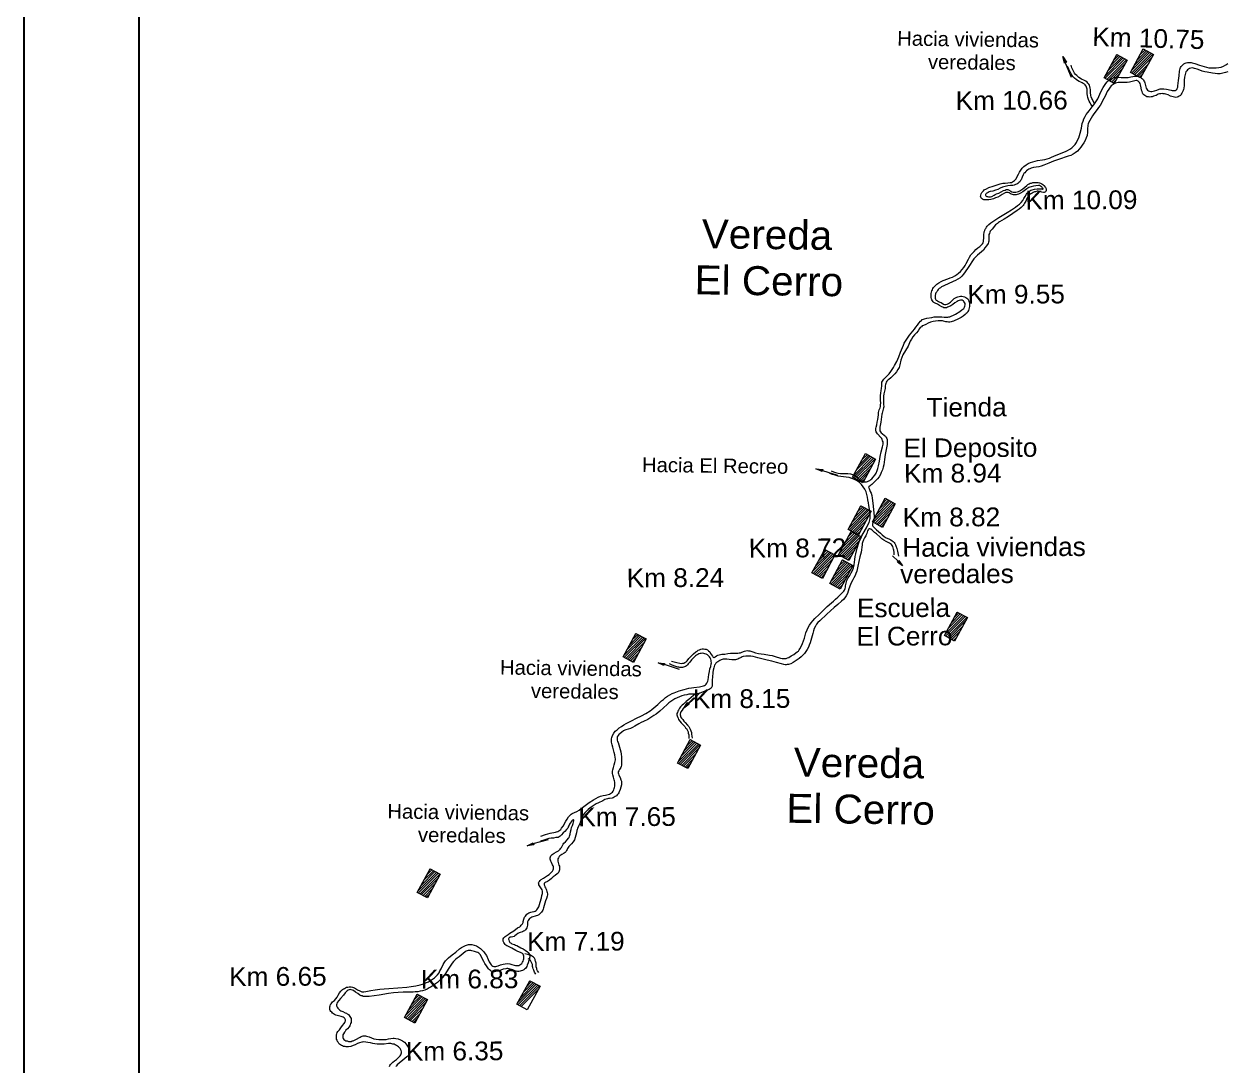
# Model space of a CAD drawing. Header units: metres. Extents: x 227 to 376, y 149 to 264.
# Drawn here: x 227.17 to 237.93, y 249.68 to 259.01 of the extents above; entities that cross this region are included whole.
import ezdxf

# ---------------------------------------------------------------- set-up
doc = ezdxf.new("R2010")
doc.units = ezdxf.units.M
for name, color, linetype, lineweight in [('Cartografia', 251, 'Continuous', 13), ('Esquemas', 7, 'Continuous', 25), ('textos', 7, 'Continuous', 13), ('Via', 21, 'Continuous', 13)]:
    doc.layers.add(name, color=color, linetype=linetype, lineweight=lineweight)
doc.styles.add('Textos Catografia', font='arial.ttf')

msp = doc.modelspace()

# ---------------------------------------------------------------- linework, layer by layer
at = {"layer": 'Cartografia'}
for points in [[(236.485, 258.658), (236.471, 258.717), (236.503, 258.666)], [(236.84, 258.525), (236.953, 258.735), (237.046, 258.686), (236.931, 258.475)], [(237.076, 258.573), (237.189, 258.785), (237.282, 258.735), (237.167, 258.525)], [(234.589, 254.95), (234.704, 255.162), (234.795, 255.112), (234.682, 254.902)], [(234.317, 255.001), (234.262, 255.025), (234.323, 255.021)], [(234.767, 254.551), (234.881, 254.763), (234.972, 254.712), (234.857, 254.502)], [(234.551, 254.484), (234.664, 254.694), (234.756, 254.646), (234.641, 254.434)], [(234.464, 254.256), (234.577, 254.466), (234.67, 254.418), (234.555, 254.206)], [(234.226, 254.095), (234.341, 254.305), (234.432, 254.256), (234.319, 254.044)], [(234.385, 254), (234.5, 254.21), (234.591, 254.161), (234.478, 253.95)], [(235.003, 254.204), (235.037, 254.157), (234.99, 254.19)], [(235.412, 253.534), (235.525, 253.744), (235.618, 253.695), (235.503, 253.484)], [(232.535, 253.342), (232.65, 253.552), (232.741, 253.504), (232.628, 253.292)], [(232.9, 253.266), (232.848, 253.29), (232.906, 253.284)], [(233.126, 252.919), (233.078, 252.884), (233.112, 252.933)], [(233.021, 252.392), (233.136, 252.602), (233.227, 252.552), (233.114, 252.342)], [(231.736, 251.66), (231.678, 251.652), (231.73, 251.678)], [(230.693, 251.234), (230.808, 251.444), (230.899, 251.396), (230.784, 251.184)], [(231.585, 250.234), (231.7, 250.443), (231.793, 250.395), (231.678, 250.183)], [(230.578, 250.115), (230.693, 250.324), (230.784, 250.276), (230.671, 250.064)]]:
    msp.add_lwpolyline(points, close=True, dxfattribs=at)
for points in [[(236.846, 258.539), (237.012, 258.705)], [(236.873, 258.588), (236.998, 258.711)], [(236.899, 258.634), (236.984, 258.719)], [(236.925, 258.682), (236.97, 258.727)], [(236.949, 258.729), (236.955, 258.735)], [(237.084, 258.588), (237.248, 258.753)], [(237.086, 258.567), (237.262, 258.745)], [(237.101, 258.561), (237.276, 258.737)], [(237.109, 258.636), (237.234, 258.761)], [(237.113, 258.553), (237.264, 258.705)], [(237.135, 258.684), (237.22, 258.769)], [(237.161, 258.731), (237.206, 258.775)], [(237.187, 258.779), (237.191, 258.783)], [(236.493, 258.662), (236.546, 258.533)], [(236.848, 258.519), (237.026, 258.697)], [(236.865, 258.511), (237.04, 258.688)], [(236.879, 258.505), (237.028, 258.654)], [(236.891, 258.497), (237.002, 258.608)], [(237.129, 258.545), (237.24, 258.656)], [(237.143, 258.537), (237.214, 258.61)], [(236.907, 258.489), (236.978, 258.561)], [(236.921, 258.481), (236.951, 258.513)], [(237.157, 258.531), (237.187, 258.561)], [(234.7, 255.156), (234.706, 255.16)], [(234.597, 254.964), (234.762, 255.13)], [(234.599, 254.946), (234.777, 255.122)], [(234.613, 254.938), (234.791, 255.114)], [(234.623, 255.013), (234.748, 255.138)], [(234.627, 254.93), (234.779, 255.081)], [(234.649, 255.059), (234.734, 255.144)], [(234.674, 255.108), (234.72, 255.152)], [(234.319, 255.011), (234.454, 254.97)], [(234.641, 254.922), (234.752, 255.033)], [(234.656, 254.916), (234.726, 254.987)], [(234.67, 254.908), (234.702, 254.938)], [(234.775, 254.567), (234.938, 254.73)], [(234.801, 254.613), (234.924, 254.738)], [(234.825, 254.662), (234.91, 254.746)], [(234.851, 254.708), (234.896, 254.755)], [(234.877, 254.757), (234.881, 254.761)], [(234.559, 254.498), (234.722, 254.662)], [(234.559, 254.478), (234.736, 254.656)], [(234.573, 254.47), (234.75, 254.648)], [(234.583, 254.545), (234.708, 254.67)], [(234.609, 254.593), (234.694, 254.678)], [(234.633, 254.642), (234.68, 254.686)], [(234.66, 254.688), (234.666, 254.694)], [(234.777, 254.547), (234.952, 254.722)], [(234.791, 254.539), (234.968, 254.716)], [(234.805, 254.531), (234.956, 254.682)], [(234.819, 254.523), (234.93, 254.634)], [(234.589, 254.462), (234.738, 254.613)], [(234.603, 254.456), (234.714, 254.567)], [(234.615, 254.448), (234.688, 254.519)], [(234.833, 254.514), (234.904, 254.587)], [(234.847, 254.508), (234.879, 254.539)], [(234.472, 254.27), (234.635, 254.436)], [(234.472, 254.25), (234.649, 254.428)], [(234.486, 254.242), (234.664, 254.42)], [(234.496, 254.319), (234.621, 254.442)], [(234.522, 254.365), (234.607, 254.45)], [(234.547, 254.414), (234.593, 254.458)], [(234.573, 254.46), (234.579, 254.466)], [(234.631, 254.44), (234.662, 254.472)], [(234.311, 254.252), (234.357, 254.297)], [(234.337, 254.299), (234.343, 254.305)], [(234.502, 254.234), (234.652, 254.385)], [(234.516, 254.228), (234.627, 254.339)], [(234.234, 254.109), (234.399, 254.274)], [(234.236, 254.089), (234.413, 254.266)], [(234.25, 254.081), (234.428, 254.258)], [(234.26, 254.157), (234.385, 254.28)], [(234.264, 254.073), (234.416, 254.224)], [(234.286, 254.204), (234.371, 254.289)], [(234.446, 254.109), (234.53, 254.194)], [(234.47, 254.157), (234.516, 254.202)], [(234.496, 254.204), (234.502, 254.21)], [(234.528, 254.22), (234.601, 254.291)], [(234.545, 254.212), (234.575, 254.244)], [(234.996, 254.198), (234.948, 254.248)], [(234.28, 254.067), (234.391, 254.178)], [(234.292, 254.059), (234.365, 254.129)], [(234.307, 254.05), (234.339, 254.083)], [(234.393, 254.014), (234.559, 254.178)], [(234.395, 253.994), (234.573, 254.172)], [(234.409, 253.986), (234.587, 254.163)], [(234.42, 254.061), (234.545, 254.186)], [(234.424, 253.98), (234.575, 254.129)], [(234.438, 253.972), (234.549, 254.083)], [(234.452, 253.964), (234.522, 254.034)], [(234.466, 253.956), (234.498, 253.988)], [(235.42, 253.548), (235.584, 253.714)], [(235.42, 253.528), (235.598, 253.705)], [(235.436, 253.52), (235.614, 253.697)], [(235.446, 253.597), (235.569, 253.722)], [(235.45, 253.514), (235.6, 253.665)], [(235.471, 253.645), (235.555, 253.73)], [(235.497, 253.691), (235.541, 253.736)], [(235.521, 253.738), (235.527, 253.744)], [(232.62, 253.5), (232.666, 253.544)], [(232.646, 253.546), (232.652, 253.552)], [(235.465, 253.506), (235.575, 253.617)], [(235.479, 253.498), (235.549, 253.57)], [(232.543, 253.356), (232.709, 253.52)], [(232.545, 253.336), (232.723, 253.514)], [(232.559, 253.328), (232.737, 253.506)], [(232.57, 253.405), (232.695, 253.528)], [(232.574, 253.322), (232.725, 253.471)], [(232.596, 253.451), (232.681, 253.536)], [(235.493, 253.49), (235.525, 253.522)], [(232.588, 253.314), (232.699, 253.425)], [(232.602, 253.306), (232.674, 253.377)], [(232.616, 253.298), (232.648, 253.33)], [(232.902, 253.276), (233.038, 253.233)], [(233.118, 252.925), (233.169, 252.975)], [(233.056, 252.453), (233.181, 252.578)], [(233.082, 252.501), (233.167, 252.586)], [(233.108, 252.548), (233.153, 252.594)], [(233.132, 252.596), (233.138, 252.602)], [(233.03, 252.406), (233.195, 252.57)], [(233.032, 252.386), (233.209, 252.562)], [(233.046, 252.378), (233.223, 252.556)], [(233.06, 252.37), (233.211, 252.521)], [(233.074, 252.362), (233.187, 252.473)], [(233.09, 252.354), (233.161, 252.426)], [(233.102, 252.348), (233.134, 252.38)], [(231.732, 251.67), (231.868, 251.708)], [(230.701, 251.248), (230.865, 251.412)], [(230.703, 251.228), (230.881, 251.406)], [(230.718, 251.22), (230.895, 251.398)], [(230.728, 251.295), (230.851, 251.42)], [(230.752, 251.343), (230.839, 251.428)], [(230.778, 251.392), (230.823, 251.436)], [(230.804, 251.438), (230.808, 251.444)], [(230.732, 251.214), (230.883, 251.363)], [(230.746, 251.206), (230.857, 251.317)], [(230.76, 251.198), (230.831, 251.268)], [(230.774, 251.19), (230.806, 251.222)], [(231.781, 250.518), (231.769, 250.532), (231.765, 250.542), (231.763, 250.552), (231.759, 250.566), (231.757, 250.583), (231.757, 250.601), (231.753, 250.619), (231.75, 250.625), (231.748, 250.633), (231.746, 250.639), (231.742, 250.645), (231.734, 250.655), (231.726, 250.661), (231.716, 250.667), (231.706, 250.671), (231.702, 250.673), (231.698, 250.673), (231.684, 250.677), (231.656, 250.683)], [(231.755, 250.502), (231.744, 250.52), (231.736, 250.538), (231.732, 250.548), (231.728, 250.56), (231.726, 250.57), (231.724, 250.579), (231.724, 250.587), (231.722, 250.593), (231.716, 250.607), (231.71, 250.619), (231.706, 250.625), (231.702, 250.629), (231.7, 250.631), (231.698, 250.633), (231.694, 250.635), (231.686, 250.639)], [(231.646, 250.343), (231.73, 250.427)], [(231.67, 250.389), (231.716, 250.435)], [(231.696, 250.437), (231.702, 250.443)], [(230.665, 250.272), (230.71, 250.316)], [(230.689, 250.318), (230.695, 250.324)], [(231.595, 250.248), (231.759, 250.411)], [(231.595, 250.228), (231.773, 250.403)], [(231.609, 250.219), (231.787, 250.397)], [(231.619, 250.294), (231.744, 250.419)], [(231.623, 250.211), (231.775, 250.363)], [(230.586, 250.129), (230.752, 250.294)], [(230.589, 250.108), (230.766, 250.286)], [(230.603, 250.1), (230.78, 250.278)], [(230.613, 250.177), (230.738, 250.302)], [(230.617, 250.092), (230.768, 250.244)], [(230.639, 250.223), (230.724, 250.308)], [(230.631, 250.086), (230.742, 250.197)], [(230.647, 250.078), (230.718, 250.149)], [(230.659, 250.07), (230.691, 250.102)]]:
    msp.add_lwpolyline(points, dxfattribs=at)
for points in [[(236.485, 258.658), (236.471, 258.717), (236.503, 258.666)], [(234.317, 255.001), (234.262, 255.025), (234.323, 255.021)], [(235.003, 254.204), (235.037, 254.157), (234.99, 254.19)], [(232.9, 253.266), (232.848, 253.29), (232.906, 253.284)], [(233.126, 252.919), (233.078, 252.884), (233.112, 252.933)], [(231.736, 251.66), (231.678, 251.652), (231.73, 251.678)]]:
    msp.add_solid(points, dxfattribs=at)
at = {"layer": 'Esquemas'}
for points in [[(227.174, 264.129), (257.815, 264.129), (257.815, 234.131), (227.174, 234.131)], [(228.203, 234.774), (243.042, 234.774), (243.042, 261.345), (228.203, 261.345)]]:
    msp.add_lwpolyline(points, close=True, dxfattribs=at)
at = {"layer": 'Via'}
for points in [[(234.398, 255.008), (234.418, 255), (234.438, 254.992), (234.461, 254.988), (234.481, 254.984), (234.547, 254.984), (234.57, 254.982), (234.58, 254.978), (234.59, 254.976), (234.6, 254.972), (234.61, 254.966), (234.62, 254.959), (234.628, 254.953), (234.646, 254.937), (234.662, 254.921), (234.67, 254.915), (234.681, 254.911), (234.691, 254.909), (234.713, 254.909), (234.723, 254.913), (234.735, 254.917), (234.743, 254.921), (234.753, 254.929), (234.761, 254.935), (234.775, 254.951), (234.789, 254.968), (234.8, 254.988), (234.81, 255.01), (234.816, 255.03), (234.822, 255.052), (234.83, 255.095), (234.836, 255.137), (234.846, 255.179), (234.856, 255.224), (234.862, 255.246), (234.862, 255.268), (234.858, 255.276), (234.854, 255.288), (234.85, 255.296), (234.842, 255.306), (234.812, 255.339), (234.806, 255.349), (234.802, 255.357), (234.798, 255.367), (234.798, 255.387), (234.8, 255.399), (234.806, 255.421), (234.81, 255.444), (234.816, 255.468), (234.82, 255.51), (234.822, 255.53), (234.828, 255.553), (234.836, 255.573), (234.838, 255.585), (234.84, 255.595), (234.842, 255.617), (234.84, 255.637), (234.838, 255.659), (234.84, 255.682), (234.842, 255.704), (234.846, 255.726), (234.848, 255.746), (234.85, 255.77), (234.85, 255.791), (234.852, 255.803), (234.856, 255.811), (234.862, 255.821), (234.868, 255.829), (234.884, 255.845), (234.902, 255.861), (234.917, 255.877), (234.931, 255.896), (234.943, 255.914), (234.955, 255.932), (234.965, 255.95), (234.985, 255.988), (235.003, 256.029), (235.019, 256.069), (235.036, 256.111), (235.044, 256.132), (235.052, 256.15), (235.064, 256.17), (235.076, 256.188), (235.1, 256.222), (235.128, 256.257), (235.143, 256.275), (235.155, 256.295), (235.169, 256.313), (235.181, 256.331), (235.197, 256.347), (235.205, 256.355), (235.213, 256.362), (235.223, 256.366), (235.233, 256.368), (235.255, 256.374), (235.298, 256.382), (235.32, 256.386), (235.342, 256.388), (235.362, 256.388), (235.387, 256.386), (235.409, 256.384), (235.441, 256.384), (235.451, 256.386), (235.461, 256.388), (235.471, 256.392), (235.492, 256.402), (235.51, 256.412), (235.548, 256.434), (235.566, 256.448), (235.576, 256.454), (235.584, 256.462), (235.59, 256.472), (235.594, 256.483), (235.596, 256.493), (235.596, 256.505), (235.592, 256.515), (235.584, 256.525), (235.582, 256.529), (235.576, 256.531), (235.572, 256.535), (235.554, 256.535), (235.544, 256.533), (235.534, 256.529), (235.524, 256.523), (235.506, 256.511), (235.488, 256.497), (235.469, 256.485), (235.449, 256.475), (235.439, 256.472), (235.429, 256.468), (235.407, 256.468), (235.397, 256.472), (235.387, 256.477), (235.368, 256.489), (235.358, 256.495), (235.348, 256.501), (235.328, 256.509), (235.318, 256.515), (235.312, 256.521), (235.304, 256.529), (235.3, 256.539), (235.296, 256.549), (235.294, 256.561), (235.292, 256.571), (235.292, 256.583), (235.294, 256.596), (235.296, 256.608), (235.3, 256.62), (235.304, 256.628), (235.308, 256.64), (235.314, 256.648), (235.328, 256.664), (235.344, 256.68), (235.362, 256.692), (235.381, 256.702), (235.401, 256.711), (235.443, 256.727), (235.463, 256.735), (235.483, 256.743), (235.504, 256.753), (235.522, 256.765), (235.538, 256.779), (235.554, 256.793), (235.57, 256.809), (235.584, 256.828), (235.596, 256.846), (235.607, 256.864), (235.627, 256.904), (235.637, 256.922), (235.649, 256.941), (235.663, 256.957), (235.677, 256.973), (235.693, 256.989), (235.709, 257.005), (235.728, 257.017), (235.746, 257.033), (235.752, 257.041), (235.758, 257.049), (235.76, 257.06), (235.762, 257.07), (235.764, 257.092), (235.764, 257.128), (235.766, 257.138), (235.768, 257.148), (235.772, 257.16), (235.776, 257.171), (235.782, 257.179), (235.788, 257.189), (235.794, 257.199), (235.808, 257.213), (235.826, 257.227), (235.863, 257.253), (235.899, 257.277), (235.974, 257.322), (236.012, 257.344), (236.048, 257.368), (236.066, 257.382), (236.083, 257.396), (236.099, 257.411), (236.113, 257.427), (236.123, 257.445), (236.135, 257.465), (236.147, 257.485), (236.153, 257.495), (236.159, 257.501), (236.167, 257.509), (236.175, 257.515), (236.186, 257.52), (236.198, 257.524), (236.218, 257.53), (236.24, 257.532), (236.25, 257.534), (236.262, 257.534), (236.274, 257.532), (236.282, 257.532), (236.288, 257.53), (236.292, 257.53), (236.294, 257.532), (236.294, 257.536), (236.29, 257.54), (236.282, 257.55), (236.278, 257.554), (236.272, 257.558), (236.262, 257.562), (236.252, 257.562), (236.23, 257.56), (236.208, 257.558), (236.188, 257.552), (236.177, 257.548), (236.167, 257.544), (236.149, 257.532), (236.113, 257.507), (236.093, 257.495), (236.075, 257.485), (236.062, 257.483), (236.052, 257.479), (236.03, 257.479), (236.02, 257.481), (236.01, 257.485), (235.99, 257.497), (235.982, 257.501), (235.97, 257.501), (235.96, 257.499), (235.949, 257.495), (235.929, 257.483), (235.909, 257.471), (235.889, 257.459), (235.869, 257.451), (235.851, 257.443), (235.828, 257.437), (235.808, 257.433), (235.774, 257.433), (235.764, 257.435), (235.752, 257.441), (235.744, 257.447), (235.74, 257.451), (235.738, 257.457), (235.736, 257.461), (235.734, 257.465), (235.736, 257.477), (235.74, 257.489), (235.746, 257.499), (235.752, 257.507), (235.76, 257.515), (235.768, 257.524), (235.788, 257.534), (235.808, 257.544), (235.849, 257.558), (235.891, 257.57), (235.911, 257.576), (235.933, 257.582), (235.956, 257.584), (235.978, 257.586), (236, 257.588), (236.012, 257.59), (236.02, 257.594), (236.03, 257.6), (236.038, 257.606), (236.044, 257.614), (236.052, 257.622), (236.062, 257.643), (236.075, 257.663), (236.083, 257.683), (236.095, 257.701), (236.107, 257.719), (236.123, 257.733), (236.143, 257.747), (236.161, 257.758), (236.181, 257.768), (236.202, 257.774), (236.224, 257.78), (236.244, 257.786), (236.288, 257.792), (236.311, 257.796), (236.331, 257.802), (236.351, 257.808), (236.371, 257.816), (236.411, 257.834), (236.494, 257.867), (236.514, 257.877), (236.533, 257.887), (236.551, 257.899), (236.567, 257.915), (236.581, 257.931), (236.593, 257.947), (236.603, 257.967), (236.613, 257.988), (236.621, 258.01), (236.627, 258.032), (236.637, 258.076), (236.645, 258.119), (236.652, 258.139), (236.66, 258.159), (236.67, 258.179), (236.68, 258.197), (236.694, 258.216), (236.706, 258.232), (236.734, 258.266), (236.748, 258.284), (236.76, 258.302), (236.773, 258.32), (236.783, 258.339), (236.803, 258.379), (236.821, 258.419), (236.831, 258.439), (236.843, 258.458), (236.855, 258.476), (236.869, 258.492), (236.877, 258.5), (236.888, 258.506), (236.906, 258.518), (236.926, 258.526), (236.936, 258.528), (236.948, 258.53), (236.97, 258.532), (236.992, 258.53), (237.015, 258.53), (237.035, 258.528), (237.057, 258.53), (237.079, 258.534), (237.099, 258.538), (237.111, 258.54), (237.134, 258.54), (237.146, 258.538), (237.158, 258.534), (237.168, 258.53), (237.176, 258.524), (237.184, 258.518), (237.192, 258.51), (237.196, 258.5), (237.202, 258.492), (237.204, 258.482), (237.21, 258.458), (237.218, 258.435), (237.222, 258.425), (237.229, 258.417), (237.237, 258.411), (237.247, 258.407), (237.259, 258.405), (237.269, 258.405), (237.281, 258.407), (237.291, 258.409), (237.311, 258.417), (237.333, 258.425), (237.343, 258.427), (237.354, 258.429), (237.376, 258.429), (237.398, 258.425), (237.44, 258.415), (237.45, 258.413), (237.479, 258.413), (237.483, 258.417), (237.489, 258.419), (237.491, 258.423), (237.495, 258.431), (237.499, 258.444), (237.501, 258.456), (237.503, 258.48), (237.505, 258.502), (237.511, 258.544), (237.515, 258.587), (237.519, 258.599), (237.521, 258.609), (237.525, 258.619), (237.531, 258.629), (237.539, 258.637), (237.547, 258.645), (237.555, 258.651), (237.565, 258.657), (237.575, 258.661), (237.588, 258.663), (237.598, 258.665), (237.608, 258.665), (237.62, 258.663), (237.63, 258.661), (237.652, 258.655), (237.695, 258.639), (237.737, 258.627), (237.757, 258.621), (237.779, 258.617), (237.799, 258.615), (237.844, 258.615), (237.866, 258.619), (237.888, 258.623), (237.908, 258.631), (237.929, 258.643), (237.947, 258.655)], [(237.947, 258.581), (237.927, 258.573), (237.904, 258.567), (237.88, 258.563), (237.856, 258.563), (237.834, 258.565), (237.81, 258.569), (237.763, 258.577), (237.741, 258.581), (237.719, 258.587), (237.697, 258.595), (237.674, 258.605), (237.65, 258.611), (237.64, 258.613), (237.628, 258.615), (237.618, 258.613), (237.606, 258.609), (237.596, 258.603), (237.588, 258.597), (237.58, 258.589), (237.573, 258.579), (237.569, 258.569), (237.565, 258.556), (237.563, 258.544), (237.561, 258.532), (237.557, 258.506), (237.557, 258.458), (237.555, 258.435), (237.551, 258.423), (237.549, 258.413), (237.543, 258.401), (237.537, 258.389), (237.531, 258.379), (237.523, 258.369), (237.513, 258.363), (237.503, 258.357), (237.493, 258.353), (237.483, 258.351), (237.471, 258.353), (237.458, 258.355), (237.436, 258.363), (237.414, 258.373), (237.394, 258.379), (237.382, 258.383), (237.37, 258.383), (237.36, 258.385), (237.348, 258.383), (237.337, 258.383), (237.325, 258.379), (237.305, 258.369), (237.283, 258.361), (237.271, 258.357), (237.261, 258.355), (237.249, 258.353), (237.237, 258.355), (237.224, 258.357), (237.214, 258.361), (237.204, 258.367), (237.196, 258.375), (237.188, 258.383), (237.184, 258.393), (237.18, 258.403), (237.176, 258.415), (237.172, 258.437), (237.166, 258.464), (237.162, 258.476), (237.156, 258.486), (237.148, 258.494), (237.144, 258.498), (237.14, 258.5), (237.134, 258.502), (237.128, 258.502), (237.116, 258.5), (237.091, 258.494), (237.069, 258.488), (237.047, 258.484), (237.001, 258.484), (236.978, 258.486), (236.966, 258.484), (236.954, 258.482), (236.942, 258.478), (236.932, 258.474), (236.922, 258.468), (236.912, 258.462), (236.904, 258.454), (236.896, 258.444), (236.882, 258.425), (236.869, 258.405), (236.849, 258.363), (236.827, 258.32), (236.817, 258.3), (236.805, 258.28), (236.791, 258.262), (236.777, 258.242), (236.748, 258.205), (236.736, 258.185), (236.726, 258.165), (236.702, 258.125), (236.698, 258.115), (236.694, 258.103), (236.694, 258.09), (236.692, 258.08), (236.692, 258.032), (236.69, 258.02), (236.688, 258.01), (236.68, 257.988), (236.67, 257.965), (236.66, 257.945), (236.645, 257.925), (236.633, 257.905), (236.617, 257.887), (236.601, 257.871), (236.583, 257.856), (236.565, 257.842), (236.543, 257.832), (236.52, 257.824), (236.432, 257.794), (236.389, 257.78), (236.345, 257.762), (236.301, 257.745), (236.278, 257.737), (236.256, 257.731), (236.21, 257.725), (236.188, 257.719), (236.177, 257.713), (236.167, 257.709), (236.157, 257.703), (236.147, 257.695), (236.139, 257.687), (236.131, 257.677), (236.123, 257.669), (236.117, 257.657), (236.107, 257.637), (236.099, 257.614), (236.093, 257.606), (236.087, 257.596), (236.077, 257.588), (236.068, 257.58), (236.058, 257.574), (236.048, 257.57), (236.036, 257.566), (236.024, 257.564), (236.002, 257.562), (235.978, 257.56), (235.956, 257.554), (235.931, 257.548), (235.911, 257.54), (235.889, 257.528), (235.869, 257.52), (235.845, 257.513), (235.822, 257.509), (235.812, 257.505), (235.802, 257.501), (235.79, 257.495), (235.786, 257.491), (235.782, 257.485), (235.78, 257.481), (235.78, 257.475), (235.782, 257.471), (235.786, 257.467), (235.792, 257.465), (235.798, 257.463), (235.806, 257.461), (235.824, 257.461), (235.837, 257.465), (235.857, 257.477), (235.867, 257.483), (235.877, 257.489), (235.897, 257.495), (235.919, 257.505), (235.941, 257.517), (235.954, 257.522), (235.964, 257.526), (235.97, 257.528), (235.976, 257.526), (235.98, 257.526), (235.984, 257.524), (236.006, 257.511), (236.016, 257.505), (236.028, 257.503), (236.05, 257.503), (236.062, 257.507), (236.075, 257.509), (236.085, 257.515), (236.095, 257.52), (236.113, 257.534), (236.149, 257.564), (236.159, 257.572), (236.169, 257.576), (236.179, 257.582), (236.192, 257.584), (236.202, 257.588), (236.25, 257.588), (236.262, 257.586), (236.272, 257.582), (236.284, 257.578), (236.292, 257.57), (236.301, 257.562), (236.317, 257.544), (236.323, 257.534), (236.323, 257.515), (236.319, 257.511), (236.315, 257.507), (236.309, 257.503), (236.303, 257.501), (236.298, 257.501), (236.284, 257.503), (236.262, 257.509), (236.25, 257.511), (236.24, 257.511), (236.228, 257.507), (236.218, 257.505), (236.206, 257.501), (236.196, 257.495), (236.186, 257.489), (236.175, 257.483), (236.167, 257.475), (236.161, 257.465), (236.155, 257.455), (236.149, 257.445), (236.139, 257.423), (236.129, 257.403), (236.123, 257.392), (236.117, 257.382), (236.099, 257.366), (236.081, 257.352), (236.062, 257.338), (236.024, 257.312), (235.986, 257.286), (235.945, 257.261), (235.905, 257.237), (235.895, 257.231), (235.887, 257.223), (235.869, 257.209), (235.839, 257.173), (235.83, 257.164), (235.822, 257.154), (235.818, 257.144), (235.814, 257.134), (235.81, 257.124), (235.808, 257.11), (235.808, 257.086), (235.81, 257.076), (235.808, 257.064), (235.806, 257.054), (235.802, 257.043), (235.788, 257.023), (235.774, 257.003), (235.76, 256.985), (235.744, 256.969), (235.726, 256.953), (235.707, 256.939), (235.689, 256.922), (235.675, 256.906), (235.623, 256.828), (235.596, 256.789), (235.582, 256.769), (235.568, 256.751), (235.552, 256.737), (235.532, 256.723), (235.512, 256.713), (235.49, 256.702), (235.405, 256.664), (235.385, 256.654), (235.375, 256.646), (235.364, 256.64), (235.356, 256.632), (235.348, 256.622), (235.342, 256.612), (235.336, 256.602), (235.332, 256.592), (235.33, 256.579), (235.33, 256.555), (235.332, 256.545), (235.336, 256.539), (235.338, 256.535), (235.348, 256.529), (235.358, 256.523), (235.37, 256.519), (235.381, 256.515), (235.403, 256.501), (235.413, 256.497), (235.423, 256.497), (235.435, 256.501), (235.447, 256.505), (235.457, 256.513), (235.467, 256.519), (235.483, 256.535), (235.5, 256.551), (235.51, 256.557), (235.522, 256.563), (235.532, 256.567), (235.544, 256.569), (235.556, 256.571), (235.568, 256.571), (235.58, 256.569), (235.59, 256.565), (235.602, 256.561), (235.613, 256.553), (235.621, 256.547), (235.627, 256.537), (235.631, 256.525), (235.635, 256.515), (235.635, 256.503), (235.637, 256.491), (235.635, 256.479), (235.633, 256.466), (235.631, 256.454), (235.627, 256.444), (235.621, 256.434), (235.615, 256.424), (235.607, 256.416), (235.598, 256.408), (235.58, 256.394), (235.56, 256.38), (235.538, 256.37), (235.494, 256.349), (235.481, 256.345), (235.471, 256.341), (235.461, 256.339), (235.449, 256.339), (235.437, 256.341), (235.425, 256.343), (235.403, 256.347), (235.393, 256.351), (235.356, 256.351), (235.332, 256.347), (235.31, 256.345), (235.288, 256.339), (235.266, 256.329), (235.245, 256.319), (235.225, 256.309), (235.213, 256.305), (235.205, 256.297), (235.195, 256.291), (235.187, 256.281), (235.175, 256.261), (235.161, 256.243), (235.145, 256.226), (235.13, 256.208), (235.118, 256.188), (235.106, 256.168), (235.086, 256.125), (235.064, 256.085), (235.04, 256.045), (235.03, 256.023), (235.021, 256), (235.011, 255.956), (235.005, 255.934), (234.995, 255.914), (234.983, 255.894), (234.967, 255.875), (234.951, 255.859), (234.933, 255.841), (234.915, 255.827), (234.904, 255.819), (234.896, 255.811), (234.89, 255.801), (234.886, 255.791), (234.884, 255.781), (234.882, 255.768), (234.88, 255.744), (234.878, 255.732), (234.876, 255.722), (234.87, 255.698), (234.866, 255.676), (234.866, 255.605), (234.868, 255.581), (234.866, 255.571), (234.864, 255.559), (234.858, 255.536), (234.854, 255.524), (234.852, 255.514), (234.848, 255.492), (234.846, 255.468), (234.842, 255.444), (234.832, 255.399), (234.832, 255.375), (234.834, 255.365), (234.84, 255.357), (234.846, 255.349), (234.854, 255.341), (234.874, 255.325), (234.884, 255.317), (234.89, 255.306), (234.896, 255.298), (234.898, 255.288), (234.9, 255.276), (234.9, 255.264), (234.898, 255.244), (234.89, 255.2), (234.882, 255.155), (234.876, 255.109), (234.868, 255.062), (234.862, 255.04), (234.856, 255.016), (234.846, 254.994), (234.838, 254.974), (234.826, 254.953), (234.812, 254.937), (234.798, 254.921), (234.779, 254.903), (234.763, 254.885), (234.753, 254.879), (234.747, 254.873), (234.739, 254.867), (234.735, 254.865), (234.733, 254.863), (234.733, 254.861), (234.735, 254.855), (234.737, 254.849), (234.741, 254.84), (234.747, 254.824), (234.755, 254.808), (234.761, 254.788), (234.765, 254.764), (234.769, 254.742), (234.773, 254.693), (234.783, 254.6), (234.783, 254.59), (234.781, 254.578), (234.779, 254.566), (234.775, 254.556), (234.771, 254.544), (234.769, 254.532), (234.767, 254.524), (234.769, 254.518), (234.771, 254.514), (234.777, 254.506), (234.785, 254.497), (234.804, 254.481), (234.822, 254.465), (234.838, 254.449), (234.854, 254.435), (234.872, 254.421), (234.882, 254.413), (234.89, 254.409), (234.913, 254.399), (234.933, 254.389), (234.943, 254.382), (234.953, 254.374), (234.961, 254.366), (234.967, 254.358), (234.973, 254.346), (234.977, 254.336), (234.985, 254.314), (234.991, 254.29), (235.001, 254.245)], [(232.968, 253.303), (232.992, 253.297), (233.016, 253.291), (233.042, 253.285), (233.055, 253.283), (233.067, 253.285), (233.079, 253.285), (233.089, 253.291), (233.099, 253.297), (233.109, 253.307), (233.125, 253.327), (233.145, 253.35), (233.165, 253.37), (233.186, 253.388), (233.198, 253.394), (233.208, 253.402), (233.22, 253.406), (233.23, 253.41), (233.242, 253.414), (233.254, 253.414), (233.266, 253.412), (233.278, 253.41), (233.291, 253.404), (233.301, 253.396), (233.311, 253.386), (233.319, 253.374), (233.327, 253.36), (233.335, 253.348), (233.339, 253.344), (233.343, 253.339), (233.347, 253.337), (233.351, 253.337), (233.357, 253.339), (233.361, 253.344), (233.371, 253.352), (233.383, 253.358), (233.395, 253.362), (233.42, 253.366), (233.446, 253.368), (233.472, 253.372), (233.496, 253.376), (233.561, 253.376), (233.573, 253.378), (233.585, 253.38), (233.597, 253.384), (233.621, 253.394), (233.634, 253.396), (233.646, 253.398), (233.658, 253.396), (233.67, 253.396), (233.696, 253.388), (233.72, 253.38), (233.746, 253.374), (233.771, 253.37), (233.797, 253.366), (233.845, 253.358), (233.87, 253.354), (233.896, 253.346), (233.944, 253.331), (233.958, 253.329), (233.97, 253.327), (233.983, 253.327), (233.995, 253.329), (234.007, 253.333), (234.019, 253.337), (234.041, 253.352), (234.063, 253.364), (234.083, 253.378), (234.093, 253.386), (234.104, 253.394), (234.112, 253.404), (234.118, 253.414), (234.13, 253.436), (234.14, 253.461), (234.158, 253.511), (234.172, 253.559), (234.182, 253.584), (234.192, 253.606), (234.204, 253.626), (234.219, 253.648), (234.235, 253.666), (234.253, 253.686), (234.289, 253.723), (234.325, 253.757), (234.362, 253.793), (234.4, 253.826), (234.42, 253.842), (234.438, 253.86), (234.457, 253.878), (234.475, 253.896), (234.493, 253.912), (234.503, 253.923), (234.511, 253.931), (234.517, 253.941), (234.523, 253.953), (234.525, 253.965), (234.527, 253.977), (234.531, 254.003), (234.535, 254.015), (234.539, 254.027), (234.551, 254.05), (234.566, 254.072), (234.578, 254.094), (234.588, 254.116), (234.598, 254.14), (234.604, 254.167), (234.608, 254.191), (234.61, 254.215), (234.612, 254.241), (234.618, 254.265), (234.63, 254.316), (234.646, 254.364), (234.654, 254.389), (234.664, 254.411), (234.713, 254.499), (234.725, 254.524), (234.737, 254.546), (234.741, 254.558), (234.745, 254.57), (234.747, 254.582), (234.747, 254.621), (234.745, 254.647), (234.735, 254.697), (234.731, 254.721), (234.727, 254.748), (234.723, 254.772), (234.717, 254.796), (234.711, 254.82), (234.699, 254.844), (234.685, 254.865), (234.668, 254.885), (234.65, 254.903), (234.63, 254.917), (234.608, 254.929), (234.584, 254.939), (234.559, 254.947), (234.533, 254.951), (234.483, 254.957), (234.459, 254.961), (234.434, 254.968), (234.41, 254.976), (234.386, 254.984)], [(234.961, 254.255), (234.961, 254.278), (234.959, 254.298), (234.957, 254.308), (234.953, 254.32), (234.949, 254.33), (234.943, 254.34), (234.937, 254.348), (234.929, 254.354), (234.919, 254.36), (234.908, 254.366), (234.89, 254.376), (234.87, 254.387), (234.852, 254.399), (234.836, 254.413), (234.804, 254.443), (234.787, 254.457), (234.771, 254.471), (234.763, 254.479), (234.753, 254.485), (234.749, 254.487), (234.743, 254.489), (234.739, 254.489), (234.735, 254.487), (234.731, 254.485), (234.729, 254.481), (234.723, 254.471), (234.717, 254.447), (234.711, 254.435), (234.707, 254.425), (234.697, 254.407), (234.687, 254.389), (234.679, 254.366), (234.676, 254.356), (234.674, 254.346), (234.672, 254.324), (234.67, 254.302), (234.666, 254.28), (234.654, 254.239), (234.636, 254.153), (234.626, 254.11), (234.62, 254.09), (234.612, 254.07), (234.602, 254.05), (234.592, 254.031), (234.58, 254.011), (234.572, 253.991), (234.557, 253.951), (234.551, 253.931), (234.543, 253.91), (234.531, 253.89), (234.521, 253.872), (234.507, 253.856), (234.491, 253.84), (234.457, 253.812), (234.424, 253.783), (234.36, 253.725), (234.295, 253.666), (234.279, 253.65), (234.267, 253.634), (234.257, 253.616), (234.247, 253.596), (234.241, 253.576), (234.233, 253.553), (234.223, 253.511), (234.21, 253.469), (234.202, 253.446), (234.194, 253.428), (234.184, 253.408), (234.172, 253.39), (234.158, 253.372), (234.144, 253.358), (234.128, 253.342), (234.112, 253.329), (234.093, 253.315), (234.075, 253.303), (234.057, 253.291), (234.037, 253.281), (234.017, 253.275), (234.005, 253.273), (233.995, 253.271), (233.985, 253.271), (233.974, 253.273), (233.952, 253.279), (233.91, 253.291), (233.868, 253.303), (233.825, 253.313), (233.742, 253.335), (233.7, 253.346), (233.678, 253.348), (233.656, 253.35), (233.634, 253.348), (233.611, 253.346), (233.601, 253.342), (233.591, 253.337), (233.571, 253.327), (233.563, 253.323), (233.551, 253.319), (233.541, 253.317), (233.531, 253.315), (233.508, 253.315), (233.486, 253.319), (233.464, 253.321), (233.442, 253.323), (233.432, 253.321), (233.422, 253.319), (233.412, 253.315), (233.402, 253.311), (233.383, 253.299), (233.373, 253.291), (233.365, 253.285), (233.359, 253.275), (233.355, 253.267), (233.351, 253.255), (233.347, 253.245), (233.343, 253.224), (233.339, 253.202), (233.335, 253.16), (233.333, 253.138), (233.333, 253.081), (233.329, 253.073), (233.323, 253.063), (233.315, 253.057), (233.307, 253.051), (233.297, 253.047), (233.252, 253.029), (233.232, 253.021), (233.212, 253.015), (233.192, 253.011), (233.17, 253.009), (233.125, 253.007), (233.105, 253.003), (233.083, 252.999), (233.061, 252.993), (233.04, 252.984), (233.02, 252.976), (233, 252.966), (232.982, 252.954), (232.964, 252.942), (232.946, 252.93), (232.929, 252.916), (232.863, 252.857), (232.831, 252.829), (232.812, 252.817), (232.794, 252.805), (232.776, 252.795), (232.756, 252.783), (232.718, 252.765), (232.697, 252.756), (232.677, 252.744), (232.641, 252.722), (232.621, 252.71), (232.603, 252.702), (232.56, 252.69), (232.55, 252.686), (232.54, 252.68), (232.524, 252.668), (232.506, 252.654), (232.498, 252.646), (232.49, 252.637), (232.484, 252.627), (232.482, 252.619), (232.482, 252.607), (232.484, 252.597), (232.486, 252.585), (232.49, 252.575), (232.496, 252.555), (232.504, 252.535), (232.51, 252.514), (232.516, 252.492), (232.518, 252.47), (232.522, 252.448), (232.522, 252.383), (232.52, 252.373), (232.518, 252.361), (232.514, 252.351), (232.508, 252.343), (232.502, 252.333), (232.496, 252.323), (232.492, 252.313), (232.492, 252.305), (232.494, 252.294), (232.498, 252.284), (232.508, 252.262), (232.516, 252.242), (232.52, 252.23), (232.522, 252.22), (232.522, 252.208), (232.52, 252.198), (232.514, 252.175), (232.508, 252.155), (232.5, 252.135), (232.496, 252.125), (232.49, 252.115), (232.484, 252.107), (232.476, 252.099), (232.465, 252.091), (232.457, 252.085), (232.447, 252.081), (232.437, 252.077), (232.415, 252.075), (232.405, 252.073), (232.395, 252.071), (232.373, 252.065), (232.354, 252.054), (232.314, 252.036), (232.294, 252.026), (232.276, 252.016), (232.258, 252.002), (232.242, 251.99), (232.223, 251.976), (232.207, 251.962), (232.193, 251.945), (232.177, 251.929), (232.173, 251.919), (232.167, 251.909), (232.163, 251.901), (232.159, 251.889), (232.155, 251.869), (232.147, 251.847), (232.143, 251.839), (232.137, 251.828), (232.133, 251.818), (232.129, 251.81), (232.124, 251.798), (232.122, 251.788), (232.118, 251.766), (232.114, 251.746), (232.108, 251.724), (232.1, 251.703), (232.088, 251.685), (232.074, 251.669), (232.058, 251.653), (232.05, 251.645), (232.044, 251.637), (232.038, 251.627), (232.034, 251.617), (232.028, 251.609), (232.024, 251.598), (232.016, 251.59), (232.008, 251.584), (231.987, 251.572), (231.979, 251.568), (231.969, 251.56), (231.963, 251.554), (231.957, 251.544), (231.951, 251.534), (231.951, 251.512), (231.955, 251.502), (231.961, 251.479), (231.965, 251.469), (231.967, 251.459), (231.967, 251.447), (231.965, 251.437), (231.963, 251.427), (231.959, 251.417), (231.953, 251.407), (231.945, 251.401), (231.929, 251.385), (231.911, 251.373), (231.895, 251.358), (231.876, 251.344), (231.868, 251.338), (231.858, 251.332), (231.838, 251.322), (231.834, 251.32), (231.83, 251.316), (231.828, 251.312), (231.828, 251.306), (231.83, 251.3), (231.832, 251.294), (231.836, 251.284), (231.842, 251.274), (231.846, 251.264), (231.85, 251.254), (231.854, 251.243), (231.856, 251.233), (231.858, 251.221), (231.858, 251.211), (231.856, 251.201), (231.85, 251.179), (231.842, 251.159), (231.836, 251.136), (231.83, 251.116), (231.824, 251.096), (231.82, 251.084), (231.816, 251.076), (231.81, 251.066), (231.804, 251.056), (231.796, 251.048), (231.788, 251.04), (231.78, 251.034), (231.769, 251.028), (231.759, 251.024), (231.749, 251.02), (231.727, 251.015), (231.719, 251.011), (231.709, 251.005), (231.699, 250.999), (231.691, 250.991), (231.685, 250.981), (231.681, 250.971), (231.679, 250.959), (231.679, 250.939), (231.677, 250.929), (231.673, 250.917), (231.669, 250.907), (231.663, 250.898), (231.654, 250.89), (231.644, 250.886), (231.634, 250.88), (231.614, 250.874), (231.604, 250.872), (231.594, 250.866), (231.578, 250.854), (231.568, 250.846), (231.56, 250.84), (231.548, 250.836), (231.535, 250.834), (231.523, 250.832), (231.519, 250.83), (231.515, 250.826), (231.513, 250.824), (231.511, 250.818), (231.511, 250.814), (231.513, 250.808), (231.517, 250.796), (231.519, 250.792), (231.523, 250.785), (231.533, 250.779), (231.541, 250.773), (231.564, 250.767), (231.574, 250.761), (231.584, 250.757), (231.62, 250.737), (231.64, 250.727), (231.658, 250.717), (231.679, 250.703), (231.687, 250.695), (231.693, 250.687), (231.697, 250.679), (231.701, 250.668), (231.701, 250.658), (231.699, 250.648), (231.697, 250.636), (231.693, 250.624), (231.685, 250.602), (231.677, 250.582), (231.673, 250.57), (231.667, 250.562), (231.661, 250.551), (231.654, 250.545), (231.646, 250.539), (231.636, 250.533), (231.624, 250.531), (231.614, 250.529), (231.602, 250.527), (231.592, 250.527), (231.578, 250.529), (231.568, 250.531), (231.548, 250.539), (231.525, 250.545), (231.515, 250.549), (231.505, 250.551), (231.495, 250.551), (231.485, 250.549), (231.463, 250.545), (231.42, 250.529), (231.398, 250.525), (231.386, 250.523), (231.376, 250.523), (231.366, 250.525), (231.356, 250.529), (231.348, 250.533), (231.34, 250.541), (231.332, 250.549), (231.324, 250.558), (231.312, 250.576), (231.299, 250.596), (231.289, 250.614), (231.269, 250.654), (231.259, 250.675), (231.251, 250.683), (231.245, 250.691), (231.237, 250.695), (231.225, 250.699), (231.205, 250.705), (231.182, 250.711), (231.172, 250.713), (231.16, 250.715), (231.15, 250.713), (231.14, 250.711), (231.132, 250.707), (231.122, 250.701), (231.104, 250.687), (231.086, 250.673), (231.069, 250.658), (231.051, 250.644), (231.035, 250.632), (231.019, 250.616), (231.005, 250.6), (230.993, 250.582), (230.969, 250.545), (230.946, 250.507), (230.934, 250.491), (230.92, 250.473), (230.904, 250.457), (230.89, 250.443), (230.874, 250.426), (230.856, 250.414), (230.837, 250.4), (230.819, 250.388), (230.801, 250.378), (230.781, 250.368), (230.761, 250.358), (230.741, 250.352), (230.72, 250.348), (230.698, 250.344), (230.676, 250.342), (230.656, 250.34), (230.567, 250.34), (230.523, 250.338), (230.48, 250.334), (230.436, 250.328), (230.351, 250.315), (230.307, 250.309), (230.264, 250.303), (230.24, 250.301), (230.22, 250.303), (230.21, 250.303), (230.2, 250.307), (230.19, 250.309), (230.18, 250.315), (230.162, 250.328), (230.141, 250.34), (230.123, 250.354), (230.113, 250.358), (230.103, 250.362), (230.095, 250.364), (230.085, 250.362), (230.075, 250.358), (230.067, 250.352), (230.057, 250.344), (230.049, 250.334), (230.032, 250.315), (230.006, 250.283), (229.992, 250.265), (229.978, 250.247), (229.974, 250.237), (229.972, 250.227), (229.972, 250.217), (229.978, 250.206), (229.984, 250.196), (229.992, 250.188), (230, 250.18), (230.01, 250.174), (230.028, 250.166), (230.049, 250.156), (230.059, 250.152), (230.067, 250.146), (230.077, 250.14), (230.085, 250.132), (230.091, 250.124), (230.097, 250.114), (230.101, 250.104), (230.103, 250.091), (230.103, 250.081), (230.101, 250.069), (230.097, 250.059), (230.093, 250.049), (230.089, 250.039), (230.083, 250.029), (230.069, 250.013), (230.053, 249.999), (230.047, 249.989), (230.041, 249.981), (230.034, 249.968), (230.028, 249.958), (230.028, 249.936), (230.03, 249.926), (230.036, 249.918), (230.045, 249.912), (230.055, 249.906), (230.067, 249.904), (230.079, 249.9), (230.101, 249.9), (230.111, 249.904), (230.121, 249.906), (230.133, 249.91), (230.143, 249.916), (230.182, 249.938), (230.19, 249.944), (230.2, 249.948), (230.21, 249.95), (230.23, 249.95), (230.24, 249.948), (230.262, 249.942), (230.305, 249.924), (230.327, 249.92), (230.349, 249.916), (230.392, 249.916), (230.414, 249.918), (230.436, 249.922), (230.456, 249.926), (230.478, 249.928), (230.488, 249.928), (230.501, 249.926), (230.523, 249.922), (230.543, 249.914), (230.561, 249.904), (230.579, 249.892), (230.593, 249.876), (230.607, 249.857), (230.613, 249.847), (230.62, 249.837), (230.624, 249.825), (230.626, 249.813), (230.628, 249.803), (230.626, 249.793), (230.624, 249.783), (230.618, 249.775), (230.609, 249.767), (230.601, 249.761), (230.581, 249.747), (230.565, 249.732), (230.531, 249.704), (230.515, 249.69), (230.507, 249.682), (230.501, 249.674)], [(231.798, 251.738), (231.84, 251.752), (231.862, 251.758), (231.884, 251.764), (231.931, 251.772), (231.941, 251.776), (231.951, 251.78), (231.961, 251.784), (231.969, 251.792), (231.977, 251.798), (231.985, 251.808), (231.999, 251.828), (232.022, 251.871), (232.034, 251.889), (232.048, 251.909), (232.054, 251.917), (232.062, 251.925), (232.07, 251.933), (232.08, 251.939), (232.122, 251.958), (232.141, 251.97), (232.159, 251.984), (232.195, 252.012), (232.233, 252.038), (232.272, 252.062), (232.292, 252.075), (232.312, 252.085), (232.332, 252.095), (232.357, 252.101), (232.379, 252.105), (232.403, 252.111), (232.413, 252.113), (232.423, 252.119), (232.433, 252.125), (232.441, 252.131), (232.447, 252.141), (232.453, 252.151), (232.455, 252.163), (232.459, 252.173), (232.461, 252.186), (232.463, 252.198), (232.463, 252.208), (232.461, 252.22), (232.459, 252.232), (232.457, 252.242), (232.449, 252.264), (232.443, 252.286), (232.441, 252.299), (232.441, 252.319), (232.443, 252.331), (232.449, 252.353), (232.457, 252.375), (232.463, 252.397), (232.465, 252.409), (232.467, 252.42), (232.467, 252.43), (232.465, 252.442), (232.461, 252.464), (232.455, 252.486), (232.443, 252.533), (232.437, 252.555), (232.433, 252.579), (232.433, 252.609), (232.435, 252.621), (232.439, 252.629), (232.441, 252.639), (232.453, 252.658), (232.465, 252.676), (232.482, 252.69), (232.5, 252.706), (232.52, 252.72), (232.542, 252.734), (232.564, 252.746), (232.611, 252.771), (232.657, 252.793), (232.699, 252.813), (232.74, 252.835), (232.778, 252.859), (232.794, 252.871), (232.812, 252.886), (232.847, 252.916), (232.879, 252.948), (232.897, 252.962), (232.915, 252.978), (232.933, 252.99), (232.954, 253.003), (232.974, 253.013), (232.994, 253.021), (233.038, 253.037), (233.081, 253.049), (233.125, 253.061), (233.147, 253.065), (233.17, 253.069), (233.22, 253.075), (233.242, 253.079), (233.254, 253.083), (233.264, 253.087), (233.272, 253.093), (233.278, 253.099), (233.284, 253.107), (233.291, 253.118), (233.295, 253.126), (233.297, 253.138), (233.301, 253.162), (233.303, 253.186), (233.309, 253.21), (233.313, 253.235), (233.321, 253.257), (233.325, 253.279), (233.327, 253.289), (233.325, 253.301), (233.323, 253.311), (233.321, 253.323), (233.315, 253.333), (233.309, 253.344), (233.301, 253.352), (233.291, 253.36), (233.28, 253.366), (233.268, 253.37), (233.258, 253.374), (233.246, 253.376), (233.234, 253.374), (233.224, 253.372), (233.214, 253.37), (233.204, 253.364), (233.192, 253.358), (233.184, 253.352), (233.165, 253.333), (233.149, 253.315), (233.133, 253.295), (233.117, 253.279), (233.111, 253.271), (233.103, 253.263), (233.093, 253.257), (233.085, 253.253), (233.075, 253.249), (233.067, 253.247), (233.044, 253.247), (233.034, 253.249), (233.024, 253.251), (233, 253.259), (232.976, 253.269), (232.952, 253.279)], [(233.182, 253.009), (233.18, 253.009), (233.178, 253.007), (233.172, 253.001), (233.165, 252.997), (233.145, 252.978), (233.123, 252.96), (233.099, 252.942), (233.075, 252.92), (233.063, 252.91), (233.05, 252.896), (233.04, 252.882), (233.03, 252.865), (233.024, 252.857), (233.022, 252.845), (233.018, 252.835), (233.018, 252.823), (233.02, 252.813), (233.024, 252.801), (233.028, 252.793), (233.032, 252.783), (233.042, 252.767), (233.055, 252.752), (233.067, 252.74), (233.077, 252.73), (233.087, 252.72), (233.095, 252.708), (233.103, 252.7), (233.109, 252.69), (233.113, 252.682), (233.117, 252.67), (233.119, 252.658), (233.123, 252.643), (233.125, 252.613)], [(233.222, 253.021), (233.178, 252.974), (233.155, 252.952), (233.131, 252.932), (233.109, 252.912), (233.085, 252.892), (233.073, 252.88), (233.063, 252.865), (233.053, 252.851), (233.05, 252.845), (233.048, 252.837), (233.046, 252.831), (233.046, 252.823), (233.048, 252.815), (233.05, 252.807), (233.059, 252.795), (233.069, 252.781), (233.079, 252.767), (233.091, 252.754), (233.113, 252.732), (233.123, 252.72), (233.131, 252.708), (233.137, 252.694), (233.141, 252.68), (233.147, 252.666), (233.149, 252.65), (233.153, 252.615)], [(230.444, 249.676), (230.448, 249.684), (230.454, 249.692), (230.46, 249.7), (230.474, 249.714), (230.49, 249.726), (230.509, 249.738), (230.525, 249.755), (230.539, 249.769), (230.545, 249.779), (230.549, 249.789), (230.551, 249.797), (230.551, 249.807), (230.549, 249.817), (230.547, 249.825), (230.541, 249.835), (230.533, 249.843), (230.525, 249.851), (230.517, 249.857), (230.507, 249.864), (230.496, 249.87), (230.488, 249.874), (230.476, 249.876), (230.456, 249.88), (230.436, 249.88), (230.396, 249.876), (230.335, 249.876), (230.315, 249.878), (230.295, 249.882), (230.275, 249.886), (230.252, 249.89), (230.234, 249.894), (230.214, 249.896), (230.204, 249.894), (230.196, 249.894), (230.176, 249.888), (230.158, 249.88), (230.139, 249.87), (230.119, 249.862), (230.099, 249.855), (230.079, 249.851), (230.057, 249.851), (230.047, 249.853), (230.034, 249.855), (230.024, 249.86), (230.016, 249.864), (230.006, 249.868), (229.998, 249.876), (229.992, 249.882), (229.986, 249.892), (229.98, 249.9), (229.976, 249.91), (229.972, 249.92), (229.97, 249.93), (229.97, 249.95), (229.972, 249.96), (229.974, 249.968), (229.978, 249.979), (229.984, 249.987), (229.996, 250.003), (230.01, 250.021), (230.024, 250.041), (230.039, 250.061), (230.045, 250.069), (230.047, 250.079), (230.051, 250.085), (230.051, 250.093), (230.049, 250.1), (230.045, 250.106), (230.039, 250.11), (230.03, 250.116), (230.022, 250.12), (230.012, 250.124), (229.99, 250.13), (229.966, 250.136), (229.954, 250.142), (229.944, 250.146), (229.936, 250.152), (229.928, 250.16), (229.919, 250.166), (229.915, 250.176), (229.911, 250.186), (229.911, 250.209), (229.913, 250.219), (229.917, 250.229), (229.924, 250.237), (229.93, 250.245), (229.936, 250.253), (229.952, 250.265), (229.964, 250.281), (229.976, 250.297), (229.986, 250.315), (229.998, 250.334), (230.01, 250.35), (230.016, 250.356), (230.024, 250.364), (230.032, 250.37), (230.041, 250.374), (230.051, 250.378), (230.061, 250.384), (230.073, 250.386), (230.083, 250.388), (230.103, 250.388), (230.113, 250.386), (230.123, 250.382), (230.133, 250.378), (230.141, 250.374), (230.16, 250.362), (230.178, 250.352), (230.186, 250.348), (230.196, 250.344), (230.214, 250.344), (230.234, 250.346), (230.277, 250.354), (230.317, 250.36), (230.357, 250.366), (230.398, 250.37), (230.438, 250.374), (230.519, 250.378), (230.599, 250.384), (230.64, 250.39), (230.68, 250.396), (230.718, 250.406), (230.739, 250.412), (230.757, 250.418), (230.777, 250.426), (230.795, 250.434), (230.813, 250.445), (230.831, 250.457), (230.847, 250.469), (230.862, 250.483), (230.876, 250.497), (230.888, 250.513), (230.896, 250.531), (230.906, 250.549), (230.924, 250.588), (230.934, 250.604), (230.946, 250.62), (230.958, 250.634), (230.973, 250.648), (231.005, 250.675), (231.039, 250.699), (231.071, 250.727), (231.09, 250.739), (231.108, 250.749), (231.126, 250.759), (231.144, 250.765), (231.152, 250.767), (231.182, 250.767), (231.203, 250.761), (231.223, 250.755), (231.241, 250.743), (231.259, 250.731), (231.275, 250.717), (231.289, 250.701), (231.301, 250.685), (231.312, 250.668), (231.328, 250.632), (231.338, 250.612), (231.35, 250.594), (231.356, 250.584), (231.362, 250.578), (231.37, 250.574), (231.378, 250.57), (231.396, 250.57), (231.406, 250.574), (231.418, 250.576), (231.439, 250.584), (231.461, 250.592), (231.479, 250.594), (231.499, 250.596), (231.521, 250.594), (231.541, 250.588), (231.562, 250.582), (231.572, 250.58), (231.582, 250.578), (231.592, 250.578), (231.602, 250.58), (231.61, 250.584), (231.62, 250.59), (231.628, 250.598), (231.634, 250.608), (231.64, 250.618), (231.644, 250.63), (231.646, 250.64), (231.648, 250.652), (231.646, 250.662), (231.644, 250.673), (231.64, 250.681), (231.634, 250.687), (231.624, 250.693), (231.616, 250.697), (231.594, 250.705), (231.576, 250.713), (231.541, 250.733), (231.523, 250.743), (231.505, 250.751), (231.495, 250.755), (231.487, 250.761), (231.479, 250.767), (231.473, 250.775), (231.467, 250.785), (231.463, 250.796), (231.461, 250.808), (231.463, 250.818), (231.467, 250.826), (231.473, 250.834), (231.479, 250.84), (231.489, 250.846), (231.507, 250.856), (231.523, 250.868), (231.558, 250.89), (231.592, 250.915), (231.61, 250.925), (231.616, 250.931), (231.624, 250.939), (231.63, 250.947), (231.636, 250.953), (231.64, 250.963), (231.642, 250.973), (231.646, 250.993), (231.65, 251.003), (231.654, 251.013), (231.661, 251.022), (231.667, 251.03), (231.675, 251.038), (231.683, 251.044), (231.691, 251.05), (231.701, 251.054), (231.711, 251.058), (231.721, 251.06), (231.741, 251.064), (231.749, 251.066), (231.757, 251.072), (231.765, 251.078), (231.771, 251.086), (231.775, 251.096), (231.78, 251.104), (231.788, 251.126), (231.794, 251.147), (231.804, 251.185), (231.808, 251.205), (231.814, 251.225), (231.814, 251.245), (231.81, 251.256), (231.806, 251.266), (231.794, 251.284), (231.788, 251.292), (231.782, 251.3), (231.78, 251.31), (231.777, 251.318), (231.782, 251.326), (231.788, 251.332), (231.794, 251.34), (231.802, 251.348), (231.822, 251.36), (231.842, 251.373), (231.858, 251.385), (231.874, 251.395), (231.888, 251.409), (231.897, 251.417), (231.903, 251.425), (231.909, 251.435), (231.913, 251.445), (231.913, 251.463), (231.909, 251.473), (231.905, 251.481), (231.895, 251.502), (231.89, 251.512), (231.886, 251.522), (231.884, 251.532), (231.884, 251.542), (231.886, 251.552), (231.888, 251.56), (231.895, 251.568), (231.901, 251.574), (231.909, 251.58), (231.919, 251.586), (231.939, 251.596), (231.957, 251.607), (231.965, 251.615), (231.973, 251.621), (231.979, 251.629), (231.983, 251.637), (231.993, 251.655), (231.999, 251.665), (232.005, 251.673), (232.02, 251.687), (232.034, 251.703), (232.046, 251.718), (232.052, 251.726), (232.056, 251.736), (232.062, 251.754), (232.066, 251.776), (232.07, 251.796), (232.074, 251.814), (232.082, 251.832), (232.088, 251.851), (232.092, 251.863), (232.094, 251.875), (232.094, 251.879), (232.092, 251.883), (232.088, 251.883), (232.082, 251.879), (232.078, 251.875), (232.07, 251.865), (232.062, 251.853), (232.056, 251.845), (232.052, 251.835), (232.048, 251.826), (232.04, 251.81), (232.034, 251.802), (232.028, 251.796), (232.014, 251.78), (231.999, 251.766), (231.985, 251.748), (231.979, 251.742), (231.971, 251.736), (231.963, 251.73), (231.955, 251.726), (231.945, 251.724), (231.933, 251.724), (231.913, 251.72), (231.892, 251.718), (231.872, 251.716), (231.852, 251.709), (231.834, 251.705), (231.796, 251.691)]]:
    msp.add_lwpolyline(points, dxfattribs=at)
at = {"layer": 'Via', "lineweight": 20}
for points in [[(236.738, 258.27), (236.722, 258.292), (236.716, 258.304), (236.708, 258.318), (236.7, 258.333), (236.694, 258.351), (236.692, 258.367), (236.69, 258.383), (236.688, 258.397), (236.688, 258.425), (236.686, 258.435), (236.682, 258.444), (236.68, 258.452), (236.676, 258.456), (236.672, 258.464), (236.664, 258.47), (236.654, 258.476), (236.643, 258.482), (236.631, 258.488), (236.617, 258.494), (236.603, 258.504), (236.589, 258.512), (236.577, 258.524), (236.565, 258.536), (236.555, 258.548), (236.545, 258.563), (236.539, 258.575), (236.526, 258.603), (236.514, 258.631)], [(236.756, 258.296), (236.742, 258.318), (236.736, 258.331), (236.73, 258.341), (236.726, 258.355), (236.722, 258.367), (236.72, 258.395), (236.718, 258.423), (236.716, 258.435), (236.712, 258.45), (236.71, 258.46), (236.704, 258.47), (236.696, 258.48), (236.688, 258.488), (236.676, 258.496), (236.666, 258.504), (236.639, 258.516), (236.615, 258.53), (236.605, 258.538), (236.595, 258.548), (236.585, 258.556), (236.577, 258.569), (236.571, 258.579), (236.565, 258.591), (236.553, 258.615), (236.545, 258.641)]]:
    msp.add_lwpolyline(points, dxfattribs=at)

# ---------------------------------------------------------------- texts
at = {"layer": 'textos', "attachment_point": 7, "style": 'Textos Catografia'}
for s, insert, char_height, rotation in [('Hacia viviendas', (234.988, 258.814), 0.12969, 359.2017), ('Km 10.75', (236.733, 258.809), 0.1678, 358.4087), ('veredales', (235.263, 258.604), 0.1297, 359.2017), ('Km 10.66', (235.512, 258.236), 0.1678, 0.2617), ('Km 10.09', (236.136, 257.345), 0.1678, 0.2617), ('Vereda', (233.238, 256.998), 0.2594, 359.2007), ('El Cerro', (233.174, 256.585), 0.2594, 359.2007), ('Km 9.55', (235.617, 256.501), 0.1678, 0.2617), ('Tienda', (235.252, 255.49), 0.1678, 0.2617), ('El Deposito', (235.045, 255.078), 0.16783, 0.2617), ('Hacia El Recreo', (232.704, 254.997), 0.12969, 359.2017), ('Km 8.94', (235.05, 254.899), 0.1678, 0.2617), ('Km 8.82', (235.038, 254.506), 0.1678, 0.2617), ('Km 8.72', (233.66, 254.229), 0.1678, 0.2617), ('Hacia viviendas', (235.035, 254.236), 0.16783, 0.2617), ('Km 8.24', (232.568, 253.963), 0.1678, 0.2617), ('veredales', (235.016, 253.997), 0.1678, 0.2617), ('Escuela', (234.629, 253.694), 0.1678, 0.2617), ('El Cerro', (234.624, 253.44), 0.1678, 0.2617), ('Hacia viviendas', (231.433, 253.183), 0.12969, 359.2017), ('veredales', (231.71, 252.973), 0.1297, 359.2017), ('Km 8.15', (233.16, 252.88), 0.1678, 0.2617), ('Vereda', (234.061, 252.267), 0.2594, 359.2007), ('El Cerro', (233.995, 251.854), 0.2594, 359.2007), ('Hacia viviendas', (230.425, 251.894), 0.12969, 359.2017), ('Km 7.65', (232.135, 251.823), 0.1678, 0.2617), ('veredales', (230.699, 251.684), 0.1297, 359.2017), ('Km 7.19', (231.677, 250.707), 0.1678, 0.2617), ('Km 6.65', (229.01, 250.393), 0.1678, 0.2617), ('Km 6.83', (230.726, 250.37), 0.1678, 0.2617), ('Km 6.35', (230.592, 249.725), 0.1678, 0.2617)]:
    msp.add_mtext(s, dxfattribs=dict(at, insert=insert, char_height=char_height, rotation=rotation))

doc.saveas('drawing.dxf')
